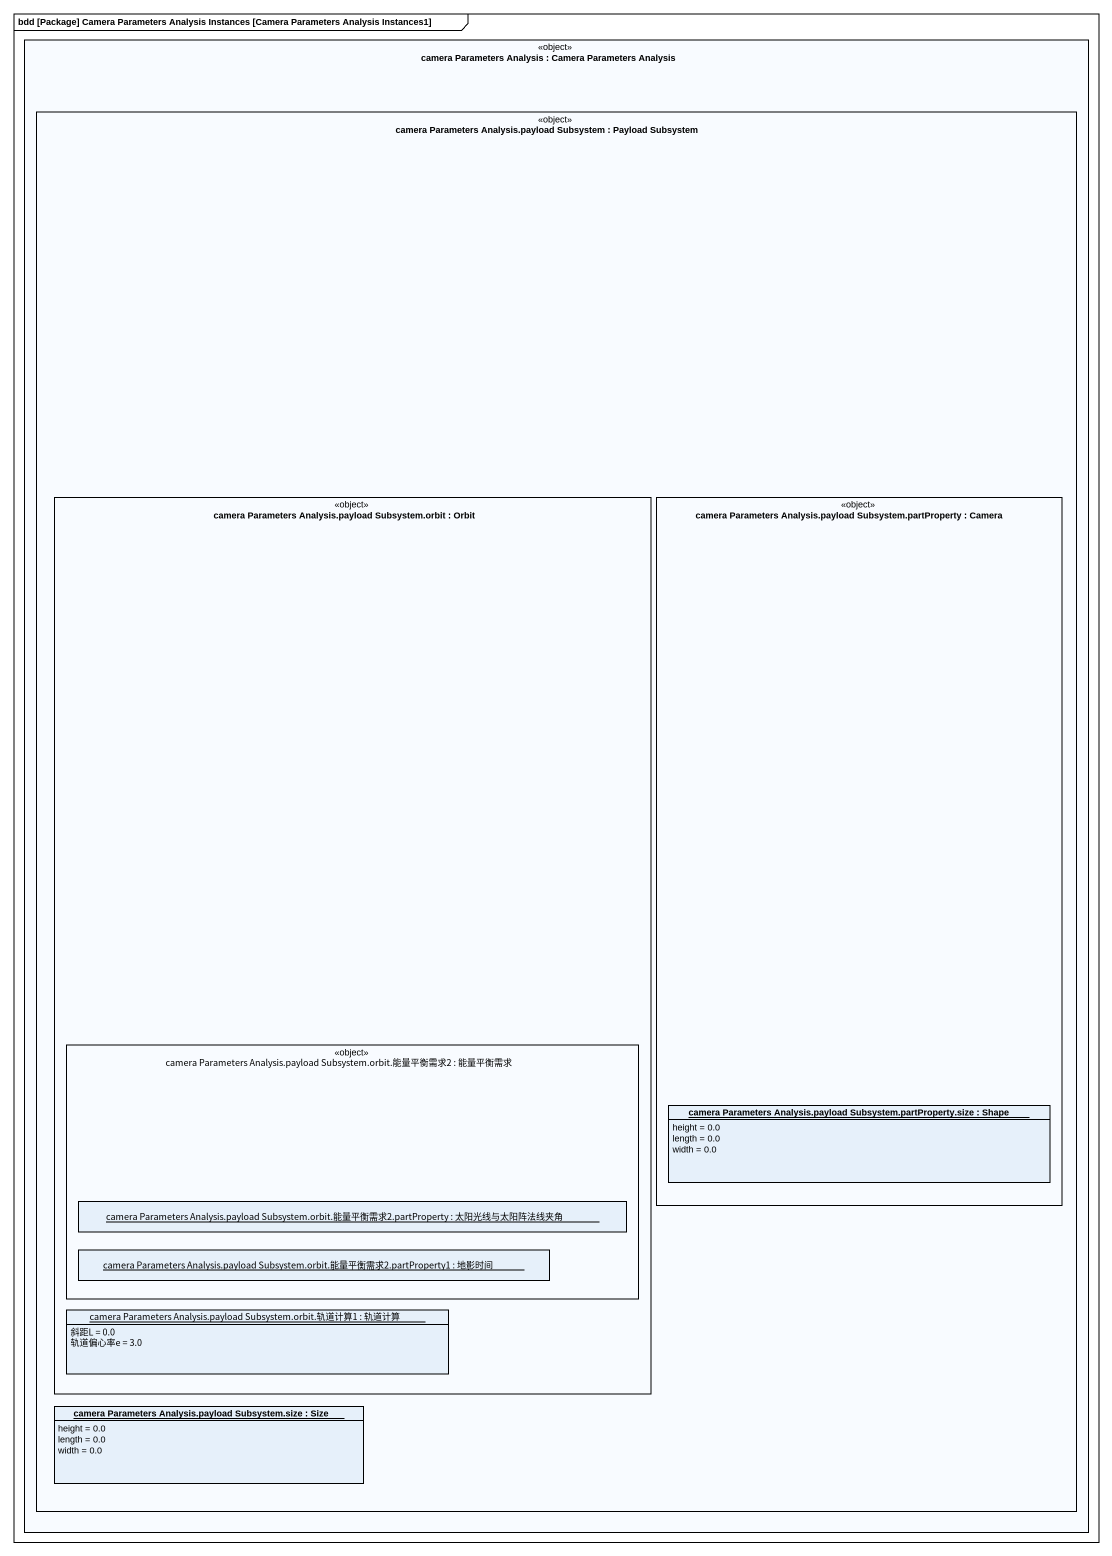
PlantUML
@startuml
mainframe bdd [Package] Camera Parameters Analysis Instances [Camera Parameters Analysis Instances1]
hide circle
hide empty members
rectangle "camera Parameters Analysis : Camera Parameters Analysis" as camera_Parameters_Analysis <<object>> {
  rectangle "camera Parameters Analysis.payload Subsystem : Payload Subsystem" as camera_Parameters_Analysis_2 <<object>> {
    rectangle "camera Parameters Analysis.payload Subsystem.orbit : Orbit" as camera_Parameters_Analysis_3 <<object>> {
      rectangle "camera Parameters Analysis.payload Subsystem.orbit.能量平衡需求2 : 能量平衡需求" as camera_Parameters_Analysis_5 <<object>> {
        object "camera Parameters Analysis.payload Subsystem.orbit.能量平衡需求2.partProperty : 太阳光线与太阳阵法线夹角" as camera_Parameters_Analysis_7
        object "camera Parameters Analysis.payload Subsystem.orbit.能量平衡需求2.partProperty1 : 地影时间" as camera_Parameters_Analysis_8
      }
      object "camera Parameters Analysis.payload Subsystem.orbit.轨道计算1 : 轨道计算" as camera_Parameters_Analysis_9 {
        斜距L = 0.0
        轨道偏心率e = 3.0
      }
    }
    rectangle "camera Parameters Analysis.payload Subsystem.partProperty : Camera" as camera_Parameters_Analysis_4 <<object>> {
      object "camera Parameters Analysis.payload Subsystem.partProperty.size : Shape" as camera_Parameters_Analysis_6 {
        height = 0.0
        length = 0.0
        width = 0.0
      }
    }
    object "camera Parameters Analysis.payload Subsystem.size : Size" as camera_Parameters_Analysis_10 {
      height = 0.0
      length = 0.0
      width = 0.0
    }
  }
}
@enduml
